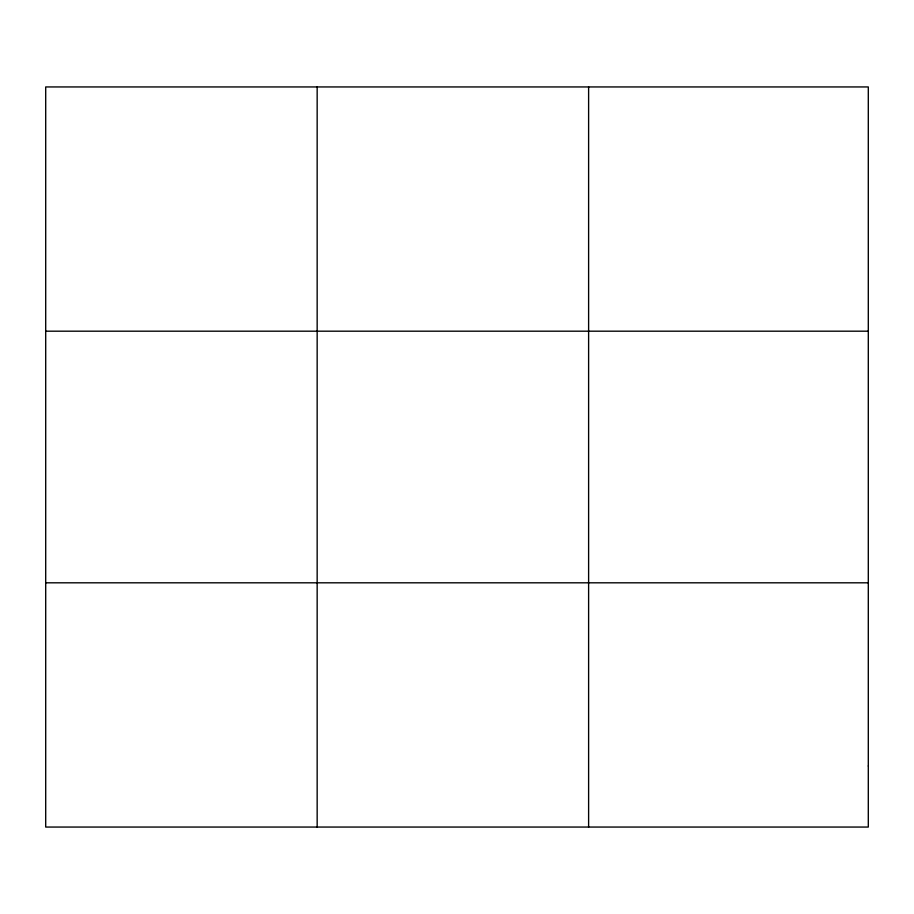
<?xml version="1.0" encoding="UTF-8"?>
<svg xmlns="http://www.w3.org/2000/svg" width="914" height="914" viewBox="0 0 914 914"><rect width="100%" height="100%" fill="white"/><g stroke="black" fill="none" stroke-linecap="round" stroke-linejoin="round"><path stroke-width="1.37" d="M317.158 827.056L317.158 86.944M588.616 827.056L588.616 86.944M45.7 331.188L868.3 331.188M45.7 582.812L868.3 582.812M868.3 765.989L868.3 827.056L45.7 827.056L45.7 86.944L868.3 86.944L868.3 765.989"/></g></svg>
